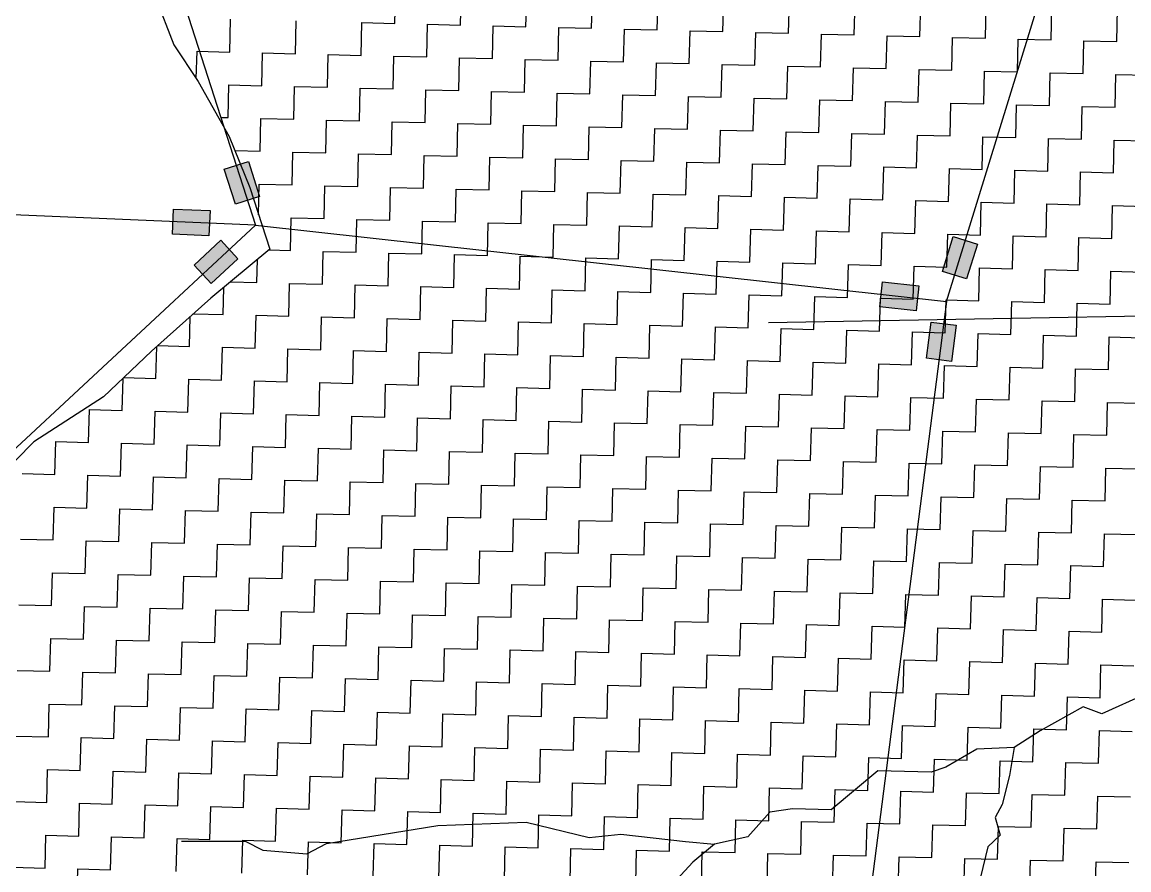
# Model space of a CAD drawing. Header units: metres. Extents: x 281733 to 284660, y 2048347 to 2052315.
# Drawn here: x 282340.8 to 282685.9, y 2049661.1 to 2049925.5 of the extents above; entities that cross this region are included whole.
import ezdxf

# ---------------------------------------------------------------- set-up
doc = ezdxf.new("R2010")
doc.units = ezdxf.units.M
doc.header["$MEASUREMENT"] = 0
for name, color, linetype in [('LINE_WATER', 4, 'Continuous'), ('POLY_HATCH', 12, 'Continuous'), ('POLY_PARCEL', 6, 'Continuous')]:
    doc.layers.add(name, color=color, linetype=linetype)

msp = doc.modelspace()

# ---------------------------------------------------------------- hatches: boundary and pattern name
for points in [[(282411.35, 2049881.97), (282403.85, 2049879.55), (282407.35, 2049868.7), (282414.85, 2049871.12)], [(282388.01, 2049867.16), (282387.68, 2049859.29), (282399.07, 2049858.81), (282399.4, 2049866.69)], [(282394.4, 2049849.67), (282399.77, 2049843.9), (282408.11, 2049851.66), (282402.74, 2049857.43)], [(282638.62, 2049856.25), (282631.09, 2049858.58), (282627.73, 2049847.69), (282635.27, 2049845.36)], [(282609.1, 2049844.49), (282608.23, 2049836.65), (282619.56, 2049835.4), (282620.42, 2049843.23)], [(282622.73, 2049820.6), (282630.54, 2049819.6), (282631.99, 2049830.9), (282624.17, 2049831.91)]]:
    msp.add_hatch(color=256).paths.add_polyline_path(points)

# ---------------------------------------------------------------- linework, layer by layer
for points in [[(282407.35, 2049868.7), (282403.85, 2049879.55), (282411.35, 2049881.97), (282414.85, 2049871.12)], [(282399.07, 2049858.81), (282387.68, 2049859.29), (282388.01, 2049867.16), (282399.4, 2049866.69)], [(282408.11, 2049851.66), (282399.77, 2049843.9), (282394.4, 2049849.67), (282402.74, 2049857.43)], [(282627.73, 2049847.69), (282631.09, 2049858.58), (282638.62, 2049856.25), (282635.27, 2049845.36)], [(282619.56, 2049835.4), (282608.23, 2049836.65), (282609.1, 2049844.49), (282620.42, 2049843.23)], [(282631.99, 2049830.9), (282630.54, 2049819.6), (282622.73, 2049820.6), (282624.17, 2049831.91)]]:
    msp.add_lwpolyline(points, close=True)
msp.add_lwpolyline([(282772.1, 2049835.21), (282573.49, 2049831.68)])
at = {"layer": 'LINE_WATER'}
for p, q in [((282691.26, 2049716), (282677.4, 2049709.71)), ((282671.65, 2049711.93), (282658.17, 2049704.38)), ((282677.4, 2049709.71), (282671.65, 2049711.93)), ((282658.17, 2049704.38), (282650.15, 2049699.19)), ((282638.51, 2049698.65), (282628.82, 2049693.09)), ((282650.15, 2049699.19), (282638.51, 2049698.65)), ((282650.15, 2049699.19), (282648.69, 2049690.51)), ((282607.62, 2049691.96), (282593.05, 2049679.79)), ((282624.22, 2049691.55), (282607.62, 2049691.96)), ((282628.82, 2049693.09), (282624.22, 2049691.55)), ((282648.69, 2049690.51), (282646.38, 2049681.44)), ((282646.38, 2049681.44), (282644.2, 2049677.35)), ((282573.93, 2049679.02), (282567.09, 2049671.31)), ((282581.01, 2049680.09), (282573.93, 2049679.02)), ((282593.05, 2049679.79), (282581.01, 2049680.09)), ((282644.2, 2049677.35), (282645.73, 2049671.91)), ((282435.66, 2049669.32), (282470.39, 2049674.91)), ((282470.39, 2049674.91), (282497.94, 2049675.94)), ((282497.94, 2049675.94), (282517.6, 2049671.14)), ((282517.6, 2049671.14), (282527.52, 2049672.18)), ((282527.52, 2049672.18), (282547.67, 2049669.95)), ((282567.09, 2049671.31), (282556.66, 2049669.08)), ((282645.73, 2049671.91), (282641.9, 2049668.27)), ((282390.52, 2049670.03), (282410.3, 2049669.96)), ((282410.3, 2049669.96), (282415.82, 2049667.24)), ((282415.82, 2049667.24), (282429.55, 2049666.03)), ((282429.55, 2049666.03), (282435.66, 2049669.32)), ((282547.67, 2049669.95), (282556.66, 2049669.08)), ((282556.66, 2049669.08), (282549.87, 2049663.45)), ((282641.9, 2049668.27), (282639.58, 2049658.79)), ((282549.87, 2049663.45), (282541.33, 2049654.12))]:
    msp.add_line(p, q, dxfattribs=at)
at = {"layer": 'POLY_HATCH'}
for p, q in [((282380.7, 2049937.73), (282388.09, 2049918.41)), ((282388.09, 2049918.41), (282395.69, 2049906.96)), ((282395.69, 2049906.96), (282405.4, 2049889.82)), ((282405.4, 2049889.82), (282411.76, 2049873.9)), ((282411.76, 2049873.9), (282418.03, 2049854.6)), ((282418.03, 2049854.6), (282399.62, 2049839.31)), ((282399.62, 2049839.31), (282381.18, 2049822.88)), ((282381.18, 2049822.88), (282366.17, 2049808.62)), ((282366.17, 2049808.62), (282344.41, 2049794.54)), ((282344.41, 2049794.54), (282328.23, 2049778.06))]:
    msp.add_line(p, q, dxfattribs=at)
at = {"layer": 'POLY_HATCH', "linetype": 'Continuous'}
for p, q in [((282456.98, 2049925.07), (282457.23, 2049935.3)), ((282477.44, 2049924.55), (282477.7, 2049934.78)), ((282497.9, 2049924.03), (282498.16, 2049934.27)), ((282518.37, 2049923.52), (282518.63, 2049933.75)), ((282538.83, 2049923), (282539.09, 2049933.23)), ((282559.3, 2049922.49), (282559.55, 2049932.72)), ((282579.76, 2049921.97), (282580.02, 2049932.2)), ((282600.22, 2049921.45), (282600.48, 2049931.68)), ((282620.69, 2049920.94), (282620.95, 2049931.17)), ((282641.15, 2049920.42), (282641.41, 2049930.65)), ((282661.61, 2049919.9), (282661.87, 2049930.14)), ((282682.08, 2049919.39), (282682.34, 2049929.62)), ((282405.56, 2049916.12), (282405.82, 2049926.36)), ((282426.02, 2049915.61), (282426.28, 2049925.84)), ((282446.49, 2049915.09), (282446.74, 2049925.32)), ((282446.74, 2049925.32), (282456.98, 2049925.07)), ((282466.95, 2049914.58), (282467.21, 2049924.81)), ((282467.21, 2049924.81), (282477.44, 2049924.55)), ((282487.41, 2049914.06), (282487.67, 2049924.29)), ((282487.67, 2049924.29), (282497.9, 2049924.03)), ((282507.88, 2049913.54), (282508.14, 2049923.78)), ((282508.14, 2049923.78), (282518.37, 2049923.52)), ((282528.34, 2049913.03), (282528.6, 2049923.26)), ((282528.6, 2049923.26), (282538.83, 2049923)), ((282548.81, 2049912.51), (282549.06, 2049922.74)), ((282549.06, 2049922.74), (282559.3, 2049922.49)), ((282569.27, 2049912), (282569.53, 2049922.23)), ((282569.53, 2049922.23), (282579.76, 2049921.97)), ((282589.73, 2049911.48), (282589.99, 2049921.71)), ((282589.99, 2049921.71), (282600.22, 2049921.45)), ((282610.2, 2049910.96), (282610.46, 2049921.19)), ((282610.46, 2049921.19), (282620.69, 2049920.94)), ((282630.66, 2049910.45), (282630.92, 2049920.68)), ((282630.92, 2049920.68), (282641.15, 2049920.42)), ((282651.12, 2049909.93), (282651.38, 2049920.16)), ((282651.38, 2049920.16), (282661.61, 2049919.9)), ((282671.59, 2049909.41), (282671.85, 2049919.65)), ((282671.85, 2049919.65), (282682.08, 2049919.39)), ((282395.11, 2049907.83), (282395.33, 2049916.38)), ((282395.33, 2049916.38), (282405.56, 2049916.12)), ((282415.53, 2049905.63), (282415.79, 2049915.87)), ((282415.79, 2049915.87), (282426.02, 2049915.61)), ((282436, 2049905.12), (282436.25, 2049915.35)), ((282436.25, 2049915.35), (282446.49, 2049915.09)), ((282456.46, 2049904.6), (282456.72, 2049914.83)), ((282456.72, 2049914.83), (282466.95, 2049914.58)), ((282476.92, 2049904.09), (282477.18, 2049914.32)), ((282477.18, 2049914.32), (282487.41, 2049914.06)), ((282497.39, 2049903.57), (282497.65, 2049913.8)), ((282497.65, 2049913.8), (282507.88, 2049913.54)), ((282517.85, 2049903.05), (282518.11, 2049913.29)), ((282518.11, 2049913.29), (282528.34, 2049913.03)), ((282538.32, 2049902.54), (282538.57, 2049912.77)), ((282538.57, 2049912.77), (282548.81, 2049912.51)), ((282558.78, 2049902.02), (282559.04, 2049912.25)), ((282559.04, 2049912.25), (282569.27, 2049912)), ((282579.24, 2049901.51), (282579.5, 2049911.74)), ((282579.5, 2049911.74), (282589.73, 2049911.48)), ((282599.71, 2049900.99), (282599.97, 2049911.22)), ((282599.97, 2049911.22), (282610.2, 2049910.96)), ((282620.17, 2049900.47), (282620.43, 2049910.7)), ((282620.43, 2049910.7), (282630.66, 2049910.45)), ((282640.63, 2049899.96), (282640.89, 2049910.19)), ((282640.89, 2049910.19), (282651.12, 2049909.93)), ((282661.1, 2049899.44), (282661.36, 2049909.67)), ((282661.36, 2049909.67), (282671.59, 2049909.41)), ((282681.56, 2049898.92), (282681.82, 2049909.16)), ((282681.82, 2049909.16), (282692.05, 2049908.9)), ((282405.04, 2049895.66), (282405.3, 2049905.89)), ((282405.3, 2049905.89), (282415.53, 2049905.63)), ((282425.51, 2049895.14), (282425.76, 2049905.38)), ((282425.76, 2049905.38), (282436, 2049905.12)), ((282445.97, 2049894.63), (282446.23, 2049904.86)), ((282446.23, 2049904.86), (282456.46, 2049904.6)), ((282466.43, 2049894.11), (282466.69, 2049904.34)), ((282466.69, 2049904.34), (282476.92, 2049904.09)), ((282486.9, 2049893.6), (282487.16, 2049903.83)), ((282487.16, 2049903.83), (282497.39, 2049903.57)), ((282507.36, 2049893.08), (282507.62, 2049903.31)), ((282507.62, 2049903.31), (282517.85, 2049903.05)), ((282527.83, 2049892.56), (282528.08, 2049902.8)), ((282528.08, 2049902.8), (282538.32, 2049902.54)), ((282548.29, 2049892.05), (282548.55, 2049902.28)), ((282548.55, 2049902.28), (282558.78, 2049902.02)), ((282568.75, 2049891.53), (282569.01, 2049901.76)), ((282569.01, 2049901.76), (282579.24, 2049901.51)), ((282589.22, 2049891.02), (282589.48, 2049901.25)), ((282589.48, 2049901.25), (282599.71, 2049900.99)), ((282609.68, 2049890.5), (282609.94, 2049900.73)), ((282609.94, 2049900.73), (282620.17, 2049900.47)), ((282630.14, 2049889.98), (282630.4, 2049900.21)), ((282630.4, 2049900.21), (282640.63, 2049899.96)), ((282650.61, 2049889.47), (282650.87, 2049899.7)), ((282650.87, 2049899.7), (282661.1, 2049899.44)), ((282671.07, 2049888.95), (282671.33, 2049899.18)), ((282671.33, 2049899.18), (282681.56, 2049898.92)), ((282403.05, 2049895.71), (282405.04, 2049895.66)), ((282415.02, 2049885.17), (282415.27, 2049895.4)), ((282415.27, 2049895.4), (282425.51, 2049895.14)), ((282435.48, 2049884.65), (282435.74, 2049894.89)), ((282435.74, 2049894.89), (282445.97, 2049894.63)), ((282455.94, 2049884.14), (282456.2, 2049894.37)), ((282456.2, 2049894.37), (282466.43, 2049894.11)), ((282476.41, 2049883.62), (282476.67, 2049893.85)), ((282476.67, 2049893.85), (282486.9, 2049893.6)), ((282496.87, 2049883.11), (282497.13, 2049893.34)), ((282497.13, 2049893.34), (282507.36, 2049893.08)), ((282517.34, 2049882.59), (282517.59, 2049892.82)), ((282517.59, 2049892.82), (282527.83, 2049892.56)), ((282537.8, 2049882.07), (282538.06, 2049892.31)), ((282538.06, 2049892.31), (282548.29, 2049892.05)), ((282558.26, 2049881.56), (282558.52, 2049891.79)), ((282558.52, 2049891.79), (282568.75, 2049891.53)), ((282578.73, 2049881.04), (282578.99, 2049891.27)), ((282578.99, 2049891.27), (282589.22, 2049891.02)), ((282599.19, 2049880.52), (282599.45, 2049890.76)), ((282599.45, 2049890.76), (282609.68, 2049890.5)), ((282619.65, 2049880.01), (282619.91, 2049890.24)), ((282619.91, 2049890.24), (282630.14, 2049889.98)), ((282640.12, 2049879.49), (282640.38, 2049889.72)), ((282640.38, 2049889.72), (282650.61, 2049889.47)), ((282660.58, 2049878.98), (282660.84, 2049889.21)), ((282660.84, 2049889.21), (282671.07, 2049888.95)), ((282681.05, 2049878.46), (282681.3, 2049888.69)), ((282681.3, 2049888.69), (282691.54, 2049888.43)), ((282407.18, 2049885.37), (282415.02, 2049885.17)), ((282424.99, 2049874.68), (282425.25, 2049884.91)), ((282425.25, 2049884.91), (282435.48, 2049884.65)), ((282445.45, 2049874.16), (282445.71, 2049884.4)), ((282445.71, 2049884.4), (282455.94, 2049884.14)), ((282465.92, 2049873.65), (282466.18, 2049883.88)), ((282466.18, 2049883.88), (282476.41, 2049883.62)), ((282486.38, 2049873.13), (282486.64, 2049883.36)), ((282486.64, 2049883.36), (282496.87, 2049883.11)), ((282506.85, 2049872.62), (282507.1, 2049882.85)), ((282507.1, 2049882.85), (282517.34, 2049882.59)), ((282527.31, 2049872.1), (282527.57, 2049882.33)), ((282527.57, 2049882.33), (282537.8, 2049882.07)), ((282547.77, 2049871.58), (282548.03, 2049881.82)), ((282548.03, 2049881.82), (282558.26, 2049881.56)), ((282568.24, 2049871.07), (282568.5, 2049881.3)), ((282568.5, 2049881.3), (282578.73, 2049881.04)), ((282588.7, 2049870.55), (282588.96, 2049880.78)), ((282588.96, 2049880.78), (282599.19, 2049880.52)), ((282609.16, 2049870.03), (282609.42, 2049880.27)), ((282609.42, 2049880.27), (282619.65, 2049880.01)), ((282629.63, 2049869.52), (282629.89, 2049879.75)), ((282629.89, 2049879.75), (282640.12, 2049879.49)), ((282650.09, 2049869), (282650.35, 2049879.23)), ((282650.35, 2049879.23), (282660.58, 2049878.98)), ((282670.56, 2049868.49), (282670.81, 2049878.72)), ((282670.81, 2049878.72), (282681.05, 2049878.46)), ((282414.52, 2049865.4), (282414.76, 2049874.94)), ((282414.76, 2049874.94), (282424.99, 2049874.68)), ((282434.96, 2049864.19), (282435.22, 2049874.42)), ((282435.22, 2049874.42), (282445.45, 2049874.16)), ((282455.43, 2049863.67), (282455.69, 2049873.91)), ((282455.69, 2049873.91), (282465.92, 2049873.65)), ((282475.89, 2049863.16), (282476.15, 2049873.39)), ((282476.15, 2049873.39), (282486.38, 2049873.13)), ((282496.36, 2049862.64), (282496.61, 2049872.87)), ((282496.61, 2049872.87), (282506.85, 2049872.62)), ((282516.82, 2049862.13), (282517.08, 2049872.36)), ((282517.08, 2049872.36), (282527.31, 2049872.1)), ((282537.28, 2049861.61), (282537.54, 2049871.84)), ((282537.54, 2049871.84), (282547.77, 2049871.58)), ((282557.75, 2049861.09), (282558, 2049871.33)), ((282558, 2049871.33), (282568.24, 2049871.07)), ((282578.21, 2049860.58), (282578.47, 2049870.81)), ((282578.47, 2049870.81), (282588.7, 2049870.55)), ((282598.67, 2049860.06), (282598.93, 2049870.29)), ((282598.93, 2049870.29), (282609.16, 2049870.03)), ((282619.14, 2049859.54), (282619.4, 2049869.78)), ((282619.4, 2049869.78), (282629.63, 2049869.52)), ((282639.6, 2049859.03), (282639.86, 2049869.26)), ((282639.86, 2049869.26), (282650.09, 2049869)), ((282660.07, 2049858.51), (282660.32, 2049868.74)), ((282660.32, 2049868.74), (282670.56, 2049868.49)), ((282680.53, 2049858), (282680.79, 2049868.23)), ((282680.79, 2049868.23), (282691.02, 2049867.97)), ((282424.47, 2049854.22), (282424.73, 2049864.45)), ((282424.73, 2049864.45), (282434.96, 2049864.19)), ((282444.94, 2049853.7), (282445.2, 2049863.93)), ((282445.2, 2049863.93), (282455.43, 2049863.67)), ((282465.4, 2049853.18), (282465.66, 2049863.42)), ((282465.66, 2049863.42), (282475.89, 2049863.16)), ((282485.87, 2049852.67), (282486.12, 2049862.9)), ((282486.12, 2049862.9), (282496.36, 2049862.64)), ((282506.33, 2049852.15), (282506.59, 2049862.38)), ((282506.59, 2049862.38), (282516.82, 2049862.13)), ((282526.79, 2049851.64), (282527.05, 2049861.87)), ((282527.05, 2049861.87), (282537.28, 2049861.61)), ((282547.26, 2049851.12), (282547.51, 2049861.35)), ((282547.51, 2049861.35), (282557.75, 2049861.09)), ((282567.72, 2049850.6), (282567.98, 2049860.84)), ((282567.98, 2049860.84), (282578.21, 2049860.58)), ((282588.18, 2049850.09), (282588.44, 2049860.32)), ((282588.44, 2049860.32), (282598.67, 2049860.06)), ((282608.65, 2049849.57), (282608.91, 2049859.8)), ((282608.91, 2049859.8), (282619.14, 2049859.54)), ((282629.11, 2049849.05), (282629.37, 2049859.29)), ((282629.37, 2049859.29), (282639.6, 2049859.03)), ((282649.58, 2049848.54), (282649.83, 2049858.77)), ((282649.83, 2049858.77), (282660.07, 2049858.51)), ((282670.04, 2049848.02), (282670.3, 2049858.25)), ((282670.3, 2049858.25), (282680.53, 2049858)), ((282417.77, 2049854.39), (282424.47, 2049854.22)), ((282434.45, 2049843.73), (282434.71, 2049853.96)), ((282434.71, 2049853.96), (282444.94, 2049853.7)), ((282454.91, 2049843.21), (282455.17, 2049853.44)), ((282455.17, 2049853.44), (282465.4, 2049853.18)), ((282413.98, 2049844.24), (282414.16, 2049851.39)), ((282475.38, 2049842.69), (282475.63, 2049852.93)), ((282475.63, 2049852.93), (282485.87, 2049852.67)), ((282495.84, 2049842.18), (282496.1, 2049852.41)), ((282496.1, 2049852.41), (282506.33, 2049852.15)), ((282516.3, 2049841.66), (282516.56, 2049851.89)), ((282516.56, 2049851.89), (282526.79, 2049851.64)), ((282536.77, 2049841.15), (282537.02, 2049851.38)), ((282537.02, 2049851.38), (282547.26, 2049851.12)), ((282557.23, 2049840.63), (282557.49, 2049850.86)), ((282557.49, 2049850.86), (282567.72, 2049850.6)), ((282577.69, 2049840.11), (282577.95, 2049850.35)), ((282577.95, 2049850.35), (282588.18, 2049850.09)), ((282598.16, 2049839.6), (282598.42, 2049849.83)), ((282598.42, 2049849.83), (282608.65, 2049849.57)), ((282618.62, 2049839.08), (282618.88, 2049849.31)), ((282618.88, 2049849.31), (282629.11, 2049849.05)), ((282639.09, 2049838.56), (282639.34, 2049848.8)), ((282639.34, 2049848.8), (282649.58, 2049848.54)), ((282659.55, 2049838.05), (282659.81, 2049848.28)), ((282659.81, 2049848.28), (282670.04, 2049848.02)), ((282680.01, 2049837.53), (282680.27, 2049847.76)), ((282680.27, 2049847.76), (282690.5, 2049847.51)), ((282405.81, 2049844.45), (282413.98, 2049844.24)), ((282423.96, 2049833.75), (282424.22, 2049843.98)), ((282424.22, 2049843.98), (282434.45, 2049843.73)), ((282444.42, 2049833.24), (282444.68, 2049843.47)), ((282444.68, 2049843.47), (282454.91, 2049843.21)), ((282464.89, 2049832.72), (282465.14, 2049842.95)), ((282465.14, 2049842.95), (282475.38, 2049842.69)), ((282403.49, 2049834.27), (282403.71, 2049842.7)), ((282485.35, 2049832.2), (282485.61, 2049842.44)), ((282485.61, 2049842.44), (282495.84, 2049842.18)), ((282505.81, 2049831.69), (282506.07, 2049841.92)), ((282506.07, 2049841.92), (282516.3, 2049841.66)), ((282526.28, 2049831.17), (282526.53, 2049841.4)), ((282526.53, 2049841.4), (282536.77, 2049841.15)), ((282546.74, 2049830.66), (282547, 2049840.89)), ((282547, 2049840.89), (282557.23, 2049840.63)), ((282567.2, 2049830.14), (282567.46, 2049840.37)), ((282567.46, 2049840.37), (282577.69, 2049840.11)), ((282587.67, 2049829.62), (282587.93, 2049839.86)), ((282587.93, 2049839.86), (282598.16, 2049839.6)), ((282608.13, 2049829.11), (282608.39, 2049839.34)), ((282608.39, 2049839.34), (282618.62, 2049839.08)), ((282628.6, 2049828.59), (282628.85, 2049838.82)), ((282628.85, 2049838.82), (282639.09, 2049838.56)), ((282649.06, 2049828.07), (282649.32, 2049838.31)), ((282649.32, 2049838.31), (282659.55, 2049838.05)), ((282669.52, 2049827.56), (282669.78, 2049837.79)), ((282669.78, 2049837.79), (282680.01, 2049837.53)), ((282393, 2049824.3), (282393.24, 2049833.62)), ((282394.23, 2049834.5), (282403.49, 2049834.27)), ((282413.47, 2049823.78), (282413.73, 2049834.01)), ((282413.73, 2049834.01), (282423.96, 2049833.75)), ((282433.93, 2049823.26), (282434.19, 2049833.49)), ((282434.19, 2049833.49), (282444.42, 2049833.24)), ((282454.4, 2049822.75), (282454.65, 2049832.98)), ((282454.65, 2049832.98), (282464.89, 2049832.72)), ((282474.86, 2049822.23), (282475.12, 2049832.46)), ((282475.12, 2049832.46), (282485.35, 2049832.2)), ((282495.32, 2049821.71), (282495.58, 2049831.95)), ((282495.58, 2049831.95), (282505.81, 2049831.69)), ((282515.79, 2049821.2), (282516.04, 2049831.43)), ((282516.04, 2049831.43), (282526.28, 2049831.17)), ((282536.25, 2049820.68), (282536.51, 2049830.91)), ((282536.51, 2049830.91), (282546.74, 2049830.66)), ((282556.71, 2049820.17), (282556.97, 2049830.4)), ((282556.97, 2049830.4), (282567.2, 2049830.14)), ((282577.18, 2049819.65), (282577.44, 2049829.88)), ((282577.44, 2049829.88), (282587.67, 2049829.62)), ((282597.64, 2049819.13), (282597.9, 2049829.37)), ((282597.9, 2049829.37), (282608.13, 2049829.11)), ((282618.11, 2049818.62), (282618.36, 2049828.85)), ((282618.36, 2049828.85), (282628.6, 2049828.59)), ((282638.57, 2049818.1), (282638.83, 2049828.33)), ((282638.83, 2049828.33), (282649.06, 2049828.07)), ((282659.03, 2049817.58), (282659.29, 2049827.82)), ((282659.29, 2049827.82), (282669.52, 2049827.56)), ((282679.5, 2049817.07), (282679.76, 2049827.3)), ((282679.76, 2049827.3), (282689.99, 2049827.04)), ((282382.51, 2049814.32), (282382.77, 2049824.3)), ((282383.05, 2049824.55), (282393, 2049824.3)), ((282402.98, 2049813.81), (282403.24, 2049824.04)), ((282403.24, 2049824.04), (282413.47, 2049823.78)), ((282423.44, 2049813.29), (282423.7, 2049823.52)), ((282423.7, 2049823.52), (282433.93, 2049823.26)), ((282443.91, 2049812.77), (282444.16, 2049823)), ((282444.16, 2049823), (282454.4, 2049822.75)), ((282464.37, 2049812.26), (282464.63, 2049822.49)), ((282464.63, 2049822.49), (282474.86, 2049822.23)), ((282484.83, 2049811.74), (282485.09, 2049821.97)), ((282485.09, 2049821.97), (282495.32, 2049821.71)), ((282505.3, 2049811.22), (282505.55, 2049821.46)), ((282505.55, 2049821.46), (282515.79, 2049821.2)), ((282525.76, 2049810.71), (282526.02, 2049820.94)), ((282526.02, 2049820.94), (282536.25, 2049820.68)), ((282546.22, 2049810.19), (282546.48, 2049820.42)), ((282546.48, 2049820.42), (282556.71, 2049820.17)), ((282566.69, 2049809.68), (282566.95, 2049819.91)), ((282566.95, 2049819.91), (282577.18, 2049819.65)), ((282587.15, 2049809.16), (282587.41, 2049819.39)), ((282587.41, 2049819.39), (282597.64, 2049819.13)), ((282607.62, 2049808.64), (282607.87, 2049818.88)), ((282607.87, 2049818.88), (282618.11, 2049818.62)), ((282628.08, 2049808.13), (282628.34, 2049818.36)), ((282628.34, 2049818.36), (282638.57, 2049818.1)), ((282648.54, 2049807.61), (282648.8, 2049817.84)), ((282648.8, 2049817.84), (282659.03, 2049817.58)), ((282669.01, 2049807.09), (282669.27, 2049817.33)), ((282669.27, 2049817.33), (282679.5, 2049817.07)), ((282372.02, 2049804.35), (282372.28, 2049814.42)), ((282372.44, 2049814.58), (282382.51, 2049814.32)), ((282392.49, 2049803.83), (282392.75, 2049814.06)), ((282392.75, 2049814.06), (282402.98, 2049813.81)), ((282412.95, 2049803.32), (282413.21, 2049813.55)), ((282413.21, 2049813.55), (282423.44, 2049813.29)), ((282433.42, 2049802.8), (282433.67, 2049813.03)), ((282433.67, 2049813.03), (282443.91, 2049812.77)), ((282453.88, 2049802.28), (282454.14, 2049812.51)), ((282454.14, 2049812.51), (282464.37, 2049812.26)), ((282474.34, 2049801.77), (282474.6, 2049812)), ((282474.6, 2049812), (282484.83, 2049811.74)), ((282494.81, 2049801.25), (282495.06, 2049811.48)), ((282495.06, 2049811.48), (282505.3, 2049811.22)), ((282515.27, 2049800.73), (282515.53, 2049810.97)), ((282515.53, 2049810.97), (282525.76, 2049810.71)), ((282535.73, 2049800.22), (282535.99, 2049810.45)), ((282535.99, 2049810.45), (282546.22, 2049810.19)), ((282556.2, 2049799.7), (282556.46, 2049809.93)), ((282556.46, 2049809.93), (282566.69, 2049809.68)), ((282576.66, 2049799.19), (282576.92, 2049809.42)), ((282576.92, 2049809.42), (282587.15, 2049809.16)), ((282597.13, 2049798.67), (282597.38, 2049808.9)), ((282597.38, 2049808.9), (282607.62, 2049808.64)), ((282617.59, 2049798.15), (282617.85, 2049808.39)), ((282617.85, 2049808.39), (282628.08, 2049808.13)), ((282638.05, 2049797.64), (282638.31, 2049807.87)), ((282638.31, 2049807.87), (282648.54, 2049807.61)), ((282658.52, 2049797.12), (282658.78, 2049807.35)), ((282658.78, 2049807.35), (282669.01, 2049807.09)), ((282678.98, 2049796.6), (282679.24, 2049806.84)), ((282679.24, 2049806.84), (282689.47, 2049806.58)), ((282361.53, 2049794.37), (282361.79, 2049804.61)), ((282361.79, 2049804.61), (282372.02, 2049804.35)), ((282382, 2049793.86), (282382.26, 2049804.09)), ((282382.26, 2049804.09), (282392.49, 2049803.83)), ((282402.46, 2049793.34), (282402.72, 2049803.57)), ((282402.72, 2049803.57), (282412.95, 2049803.32)), ((282422.92, 2049792.83), (282423.18, 2049803.06)), ((282423.18, 2049803.06), (282433.42, 2049802.8)), ((282443.39, 2049792.31), (282443.65, 2049802.54)), ((282443.65, 2049802.54), (282453.88, 2049802.28)), ((282463.85, 2049791.79), (282464.11, 2049802.02)), ((282464.11, 2049802.02), (282474.34, 2049801.77)), ((282484.32, 2049791.28), (282484.57, 2049801.51)), ((282484.57, 2049801.51), (282494.81, 2049801.25)), ((282504.78, 2049790.76), (282505.04, 2049800.99)), ((282505.04, 2049800.99), (282515.27, 2049800.73)), ((282525.24, 2049790.24), (282525.5, 2049800.48)), ((282525.5, 2049800.48), (282535.73, 2049800.22)), ((282545.71, 2049789.73), (282545.97, 2049799.96)), ((282545.97, 2049799.96), (282556.2, 2049799.7)), ((282566.17, 2049789.21), (282566.43, 2049799.44)), ((282566.43, 2049799.44), (282576.66, 2049799.19)), ((282586.64, 2049788.7), (282586.89, 2049798.93)), ((282586.89, 2049798.93), (282597.13, 2049798.67)), ((282607.1, 2049788.18), (282607.36, 2049798.41)), ((282607.36, 2049798.41), (282617.59, 2049798.15)), ((282351.04, 2049784.4), (282351.3, 2049794.63)), ((282351.3, 2049794.63), (282361.53, 2049794.37)), ((282627.56, 2049787.66), (282627.82, 2049797.9)), ((282627.82, 2049797.9), (282638.05, 2049797.64)), ((282648.03, 2049787.15), (282648.29, 2049797.38)), ((282648.29, 2049797.38), (282658.52, 2049797.12)), ((282668.49, 2049786.63), (282668.75, 2049796.86)), ((282668.75, 2049796.86), (282678.98, 2049796.6)), ((282371.51, 2049783.88), (282371.77, 2049794.12)), ((282371.77, 2049794.12), (282382, 2049793.86)), ((282391.97, 2049783.37), (282392.23, 2049793.6)), ((282392.23, 2049793.6), (282402.46, 2049793.34)), ((282412.43, 2049782.85), (282412.69, 2049793.08)), ((282412.69, 2049793.08), (282422.92, 2049792.83)), ((282432.9, 2049782.34), (282433.16, 2049792.57)), ((282433.16, 2049792.57), (282443.39, 2049792.31)), ((282453.36, 2049781.82), (282453.62, 2049792.05)), ((282453.62, 2049792.05), (282463.85, 2049791.79)), ((282473.83, 2049781.3), (282474.08, 2049791.53)), ((282474.08, 2049791.53), (282484.32, 2049791.28)), ((282494.29, 2049780.79), (282494.55, 2049791.02)), ((282494.55, 2049791.02), (282504.78, 2049790.76)), ((282514.75, 2049780.27), (282515.01, 2049790.5)), ((282515.01, 2049790.5), (282525.24, 2049790.24)), ((282535.22, 2049779.75), (282535.48, 2049789.99)), ((282535.48, 2049789.99), (282545.71, 2049789.73)), ((282555.68, 2049779.24), (282555.94, 2049789.47)), ((282555.94, 2049789.47), (282566.17, 2049789.21)), ((282576.15, 2049778.72), (282576.4, 2049788.95)), ((282576.4, 2049788.95), (282586.64, 2049788.7)), ((282596.61, 2049778.21), (282596.87, 2049788.44)), ((282596.87, 2049788.44), (282607.1, 2049788.18)), ((282617.07, 2049777.69), (282617.33, 2049787.92)), ((282617.33, 2049787.92), (282627.56, 2049787.66)), ((282340.81, 2049784.66), (282351.04, 2049784.4)), ((282637.54, 2049777.17), (282637.8, 2049787.41)), ((282637.8, 2049787.41), (282648.03, 2049787.15)), ((282658, 2049776.66), (282658.26, 2049786.89)), ((282658.26, 2049786.89), (282668.49, 2049786.63)), ((282678.47, 2049776.14), (282678.72, 2049786.37)), ((282678.72, 2049786.37), (282688.96, 2049786.11)), ((282361.02, 2049773.91), (282361.28, 2049784.14)), ((282361.28, 2049784.14), (282371.51, 2049783.88)), ((282381.48, 2049773.39), (282381.74, 2049783.63)), ((282381.74, 2049783.63), (282391.97, 2049783.37)), ((282401.94, 2049772.88), (282402.2, 2049783.11)), ((282402.2, 2049783.11), (282412.43, 2049782.85)), ((282422.41, 2049772.36), (282422.67, 2049782.59)), ((282422.67, 2049782.59), (282432.9, 2049782.34)), ((282442.87, 2049771.85), (282443.13, 2049782.08)), ((282443.13, 2049782.08), (282453.36, 2049781.82)), ((282463.34, 2049771.33), (282463.59, 2049781.56)), ((282463.59, 2049781.56), (282473.83, 2049781.3)), ((282483.8, 2049770.81), (282484.06, 2049781.04)), ((282484.06, 2049781.04), (282494.29, 2049780.79)), ((282504.26, 2049770.3), (282504.52, 2049780.53)), ((282504.52, 2049780.53), (282514.75, 2049780.27)), ((282524.73, 2049769.78), (282524.99, 2049780.01)), ((282524.99, 2049780.01), (282535.22, 2049779.75)), ((282545.19, 2049769.26), (282545.45, 2049779.5)), ((282545.45, 2049779.5), (282555.68, 2049779.24)), ((282565.66, 2049768.75), (282565.91, 2049778.98)), ((282565.91, 2049778.98), (282576.15, 2049778.72)), ((282586.12, 2049768.23), (282586.38, 2049778.46)), ((282586.38, 2049778.46), (282596.61, 2049778.21)), ((282606.58, 2049767.72), (282606.84, 2049777.95)), ((282606.84, 2049777.95), (282617.07, 2049777.69)), ((282627.05, 2049767.2), (282627.31, 2049777.43)), ((282627.31, 2049777.43), (282637.54, 2049777.17)), ((282350.53, 2049763.94), (282350.79, 2049774.17)), ((282350.79, 2049774.17), (282361.02, 2049773.91)), ((282647.51, 2049766.68), (282647.77, 2049776.92)), ((282647.77, 2049776.92), (282658, 2049776.66)), ((282667.98, 2049766.17), (282668.23, 2049776.4)), ((282668.23, 2049776.4), (282678.47, 2049776.14)), ((282370.99, 2049763.42), (282371.25, 2049773.65)), ((282371.25, 2049773.65), (282381.48, 2049773.39)), ((282391.45, 2049762.9), (282391.71, 2049773.14)), ((282391.71, 2049773.14), (282401.94, 2049772.88)), ((282411.92, 2049762.39), (282412.18, 2049772.62)), ((282412.18, 2049772.62), (282422.41, 2049772.36)), ((282432.38, 2049761.87), (282432.64, 2049772.1)), ((282432.64, 2049772.1), (282442.87, 2049771.85)), ((282452.85, 2049761.36), (282453.1, 2049771.59)), ((282453.1, 2049771.59), (282463.34, 2049771.33)), ((282473.31, 2049760.84), (282473.57, 2049771.07)), ((282473.57, 2049771.07), (282483.8, 2049770.81)), ((282493.77, 2049760.32), (282494.03, 2049770.55)), ((282494.03, 2049770.55), (282504.26, 2049770.3)), ((282514.24, 2049759.81), (282514.5, 2049770.04)), ((282514.5, 2049770.04), (282524.73, 2049769.78)), ((282534.7, 2049759.29), (282534.96, 2049769.52)), ((282534.96, 2049769.52), (282545.19, 2049769.26)), ((282555.17, 2049758.77), (282555.42, 2049769.01)), ((282555.42, 2049769.01), (282565.66, 2049768.75)), ((282575.63, 2049758.26), (282575.89, 2049768.49)), ((282575.89, 2049768.49), (282586.12, 2049768.23)), ((282596.09, 2049757.74), (282596.35, 2049767.97)), ((282596.35, 2049767.97), (282606.58, 2049767.72)), ((282616.56, 2049757.23), (282616.82, 2049767.46)), ((282616.82, 2049767.46), (282627.05, 2049767.2)), ((282340.3, 2049764.19), (282350.53, 2049763.94)), ((282360.5, 2049753.45), (282360.76, 2049763.68)), ((282360.76, 2049763.68), (282370.99, 2049763.42)), ((282637.02, 2049756.71), (282637.28, 2049766.94)), ((282637.28, 2049766.94), (282647.51, 2049766.68)), ((282657.49, 2049756.19), (282657.74, 2049766.43)), ((282657.74, 2049766.43), (282667.98, 2049766.17)), ((282677.95, 2049755.68), (282678.21, 2049765.91)), ((282678.21, 2049765.91), (282688.44, 2049765.65)), ((282380.96, 2049752.93), (282381.22, 2049763.16)), ((282381.22, 2049763.16), (282391.45, 2049762.9)), ((282401.43, 2049752.41), (282401.69, 2049762.65)), ((282401.69, 2049762.65), (282411.92, 2049762.39)), ((282421.89, 2049751.9), (282422.15, 2049762.13)), ((282422.15, 2049762.13), (282432.38, 2049761.87)), ((282442.36, 2049751.38), (282442.61, 2049761.61)), ((282442.61, 2049761.61), (282452.85, 2049761.36)), ((282462.82, 2049750.87), (282463.08, 2049761.1)), ((282463.08, 2049761.1), (282473.31, 2049760.84)), ((282483.28, 2049750.35), (282483.54, 2049760.58)), ((282483.54, 2049760.58), (282493.77, 2049760.32)), ((282503.75, 2049749.83), (282504.01, 2049760.06)), ((282504.01, 2049760.06), (282514.24, 2049759.81)), ((282524.21, 2049749.32), (282524.47, 2049759.55)), ((282524.47, 2049759.55), (282534.7, 2049759.29)), ((282544.68, 2049748.8), (282544.93, 2049759.03)), ((282544.93, 2049759.03), (282555.17, 2049758.77)), ((282565.14, 2049748.28), (282565.4, 2049758.52)), ((282565.4, 2049758.52), (282575.63, 2049758.26)), ((282585.6, 2049747.77), (282585.86, 2049758)), ((282585.86, 2049758), (282596.09, 2049757.74)), ((282606.07, 2049747.25), (282606.33, 2049757.48)), ((282606.33, 2049757.48), (282616.56, 2049757.23)), ((282626.53, 2049746.74), (282626.79, 2049756.97)), ((282626.79, 2049756.97), (282637.02, 2049756.71)), ((282350.01, 2049743.47), (282350.27, 2049753.7)), ((282350.27, 2049753.7), (282360.5, 2049753.45)), ((282647, 2049746.22), (282647.25, 2049756.45)), ((282647.25, 2049756.45), (282657.49, 2049756.19)), ((282667.46, 2049745.7), (282667.72, 2049755.94)), ((282667.72, 2049755.94), (282677.95, 2049755.68)), ((282370.47, 2049742.96), (282370.73, 2049753.19)), ((282370.73, 2049753.19), (282380.96, 2049752.93)), ((282390.94, 2049742.44), (282391.2, 2049752.67)), ((282391.2, 2049752.67), (282401.43, 2049752.41)), ((282411.4, 2049741.92), (282411.66, 2049752.16)), ((282411.66, 2049752.16), (282421.89, 2049751.9)), ((282431.87, 2049741.41), (282432.12, 2049751.64)), ((282432.12, 2049751.64), (282442.36, 2049751.38)), ((282452.33, 2049740.89), (282452.59, 2049751.12)), ((282452.59, 2049751.12), (282462.82, 2049750.87)), ((282472.79, 2049740.38), (282473.05, 2049750.61)), ((282473.05, 2049750.61), (282483.28, 2049750.35)), ((282493.26, 2049739.86), (282493.52, 2049750.09)), ((282493.52, 2049750.09), (282503.75, 2049749.83)), ((282513.72, 2049739.34), (282513.98, 2049749.57)), ((282513.98, 2049749.57), (282524.21, 2049749.32)), ((282534.19, 2049738.83), (282534.44, 2049749.06)), ((282534.44, 2049749.06), (282544.68, 2049748.8)), ((282554.65, 2049738.31), (282554.91, 2049748.54)), ((282554.91, 2049748.54), (282565.14, 2049748.28)), ((282575.11, 2049737.79), (282575.37, 2049748.03)), ((282575.37, 2049748.03), (282585.6, 2049747.77)), ((282595.58, 2049737.28), (282595.84, 2049747.51)), ((282595.84, 2049747.51), (282606.07, 2049747.25)), ((282616.04, 2049736.76), (282616.3, 2049746.99)), ((282616.3, 2049746.99), (282626.53, 2049746.74)), ((282636.51, 2049736.25), (282636.76, 2049746.48)), ((282636.76, 2049746.48), (282647, 2049746.22)), ((282339.78, 2049743.73), (282350.01, 2049743.47)), ((282359.98, 2049732.98), (282360.24, 2049743.21)), ((282360.24, 2049743.21), (282370.47, 2049742.96)), ((282656.97, 2049735.73), (282657.23, 2049745.96)), ((282657.23, 2049745.96), (282667.46, 2049745.7)), ((282677.43, 2049735.21), (282677.69, 2049745.44)), ((282677.69, 2049745.44), (282687.92, 2049745.19)), ((282380.45, 2049732.47), (282380.71, 2049742.7)), ((282380.71, 2049742.7), (282390.94, 2049742.44)), ((282400.91, 2049731.95), (282401.17, 2049742.18)), ((282401.17, 2049742.18), (282411.4, 2049741.92)), ((282421.38, 2049731.43), (282421.63, 2049741.67)), ((282421.63, 2049741.67), (282431.87, 2049741.41)), ((282441.84, 2049730.92), (282442.1, 2049741.15)), ((282442.1, 2049741.15), (282452.33, 2049740.89)), ((282462.3, 2049730.4), (282462.56, 2049740.63)), ((282462.56, 2049740.63), (282472.79, 2049740.38)), ((282482.77, 2049729.89), (282483.03, 2049740.12)), ((282483.03, 2049740.12), (282493.26, 2049739.86)), ((282503.23, 2049729.37), (282503.49, 2049739.6)), ((282503.49, 2049739.6), (282513.72, 2049739.34)), ((282523.7, 2049728.85), (282523.95, 2049739.08)), ((282523.95, 2049739.08), (282534.19, 2049738.83)), ((282544.16, 2049728.34), (282544.42, 2049738.57)), ((282544.42, 2049738.57), (282554.65, 2049738.31)), ((282564.62, 2049727.82), (282564.88, 2049738.05)), ((282564.88, 2049738.05), (282575.11, 2049737.79)), ((282585.09, 2049727.3), (282585.35, 2049737.54)), ((282585.35, 2049737.54), (282595.58, 2049737.28)), ((282605.55, 2049726.79), (282605.81, 2049737.02)), ((282605.81, 2049737.02), (282616.04, 2049736.76)), ((282626.02, 2049726.27), (282626.27, 2049736.5)), ((282626.27, 2049736.5), (282636.51, 2049736.25)), ((282646.48, 2049725.76), (282646.74, 2049735.99)), ((282646.74, 2049735.99), (282656.97, 2049735.73)), ((282349.49, 2049723.01), (282349.75, 2049733.24)), ((282349.75, 2049733.24), (282359.98, 2049732.98)), ((282369.96, 2049722.49), (282370.22, 2049732.72)), ((282370.22, 2049732.72), (282380.45, 2049732.47)), ((282666.94, 2049725.24), (282667.2, 2049735.47)), ((282667.2, 2049735.47), (282677.43, 2049735.21)), ((282390.42, 2049721.98), (282390.68, 2049732.21)), ((282390.68, 2049732.21), (282400.91, 2049731.95)), ((282410.89, 2049721.46), (282411.14, 2049731.69)), ((282411.14, 2049731.69), (282421.38, 2049731.43)), ((282431.35, 2049720.94), (282431.61, 2049731.18)), ((282431.61, 2049731.18), (282441.84, 2049730.92)), ((282451.81, 2049720.43), (282452.07, 2049730.66)), ((282452.07, 2049730.66), (282462.3, 2049730.4)), ((282472.28, 2049719.91), (282472.54, 2049730.14)), ((282472.54, 2049730.14), (282482.77, 2049729.89)), ((282492.74, 2049719.4), (282493, 2049729.63)), ((282493, 2049729.63), (282503.23, 2049729.37)), ((282513.21, 2049718.88), (282513.46, 2049729.11)), ((282513.46, 2049729.11), (282523.7, 2049728.85)), ((282533.67, 2049718.36), (282533.93, 2049728.59)), ((282533.93, 2049728.59), (282544.16, 2049728.34)), ((282554.13, 2049717.85), (282554.39, 2049728.08)), ((282554.39, 2049728.08), (282564.62, 2049727.82)), ((282574.6, 2049717.33), (282574.86, 2049727.56)), ((282574.86, 2049727.56), (282585.09, 2049727.3)), ((282595.06, 2049716.81), (282595.32, 2049727.05)), ((282595.32, 2049727.05), (282605.55, 2049726.79)), ((282615.53, 2049716.3), (282615.78, 2049726.53)), ((282615.78, 2049726.53), (282626.02, 2049726.27)), ((282635.99, 2049715.78), (282636.25, 2049726.01)), ((282636.25, 2049726.01), (282646.48, 2049725.76)), ((282339.26, 2049723.27), (282349.49, 2049723.01)), ((282359.47, 2049712.52), (282359.73, 2049722.75)), ((282359.73, 2049722.75), (282369.96, 2049722.49)), ((282379.93, 2049712), (282380.19, 2049722.23)), ((282380.19, 2049722.23), (282390.42, 2049721.98)), ((282656.45, 2049715.27), (282656.71, 2049725.5)), ((282656.71, 2049725.5), (282666.94, 2049725.24)), ((282676.92, 2049714.75), (282677.17, 2049724.98)), ((282677.17, 2049724.98), (282687.41, 2049724.72)), ((282400.4, 2049711.49), (282400.65, 2049721.72)), ((282400.65, 2049721.72), (282410.89, 2049721.46)), ((282420.86, 2049710.97), (282421.12, 2049721.2)), ((282421.12, 2049721.2), (282431.35, 2049720.94)), ((282441.32, 2049710.45), (282441.58, 2049720.69)), ((282441.58, 2049720.69), (282451.81, 2049720.43)), ((282461.79, 2049709.94), (282462.05, 2049720.17)), ((282462.05, 2049720.17), (282472.28, 2049719.91)), ((282482.25, 2049709.42), (282482.51, 2049719.65)), ((282482.51, 2049719.65), (282492.74, 2049719.4)), ((282502.72, 2049708.91), (282502.97, 2049719.14)), ((282502.97, 2049719.14), (282513.21, 2049718.88)), ((282523.18, 2049708.39), (282523.44, 2049718.62)), ((282523.44, 2049718.62), (282533.67, 2049718.36)), ((282543.64, 2049707.87), (282543.9, 2049718.1)), ((282543.9, 2049718.1), (282554.13, 2049717.85)), ((282564.11, 2049707.36), (282564.37, 2049717.59)), ((282564.37, 2049717.59), (282574.6, 2049717.33)), ((282584.57, 2049706.84), (282584.83, 2049717.07)), ((282584.83, 2049717.07), (282595.06, 2049716.81)), ((282605.03, 2049706.32), (282605.29, 2049716.56)), ((282605.29, 2049716.56), (282615.53, 2049716.3)), ((282625.5, 2049705.81), (282625.76, 2049716.04)), ((282625.76, 2049716.04), (282635.99, 2049715.78)), ((282645.96, 2049705.29), (282646.22, 2049715.52)), ((282646.22, 2049715.52), (282656.45, 2049715.27)), ((282348.98, 2049702.54), (282349.24, 2049712.78)), ((282349.24, 2049712.78), (282359.47, 2049712.52)), ((282369.44, 2049702.03), (282369.7, 2049712.26)), ((282369.7, 2049712.26), (282379.93, 2049712)), ((282666.43, 2049704.78), (282666.68, 2049715.01)), ((282666.68, 2049715.01), (282676.92, 2049714.75)), ((282389.91, 2049701.51), (282390.16, 2049711.74)), ((282390.16, 2049711.74), (282400.4, 2049711.49)), ((282410.37, 2049701), (282410.63, 2049711.23)), ((282410.63, 2049711.23), (282420.86, 2049710.97)), ((282430.83, 2049700.48), (282431.09, 2049710.71)), ((282431.09, 2049710.71), (282441.32, 2049710.45)), ((282451.3, 2049699.96), (282451.56, 2049710.2)), ((282451.56, 2049710.2), (282461.79, 2049709.94)), ((282471.76, 2049699.45), (282472.02, 2049709.68)), ((282472.02, 2049709.68), (282482.25, 2049709.42)), ((282492.23, 2049698.93), (282492.48, 2049709.16)), ((282492.48, 2049709.16), (282502.72, 2049708.91)), ((282512.69, 2049698.41), (282512.95, 2049708.65)), ((282512.95, 2049708.65), (282523.18, 2049708.39)), ((282533.15, 2049697.9), (282533.41, 2049708.13)), ((282533.41, 2049708.13), (282543.64, 2049707.87)), ((282553.62, 2049697.38), (282553.88, 2049707.61)), ((282553.88, 2049707.61), (282564.11, 2049707.36)), ((282574.08, 2049696.87), (282574.34, 2049707.1)), ((282574.34, 2049707.1), (282584.57, 2049706.84)), ((282594.54, 2049696.35), (282594.8, 2049706.58)), ((282594.8, 2049706.58), (282605.03, 2049706.32)), ((282615.01, 2049695.83), (282615.27, 2049706.07)), ((282615.27, 2049706.07), (282625.5, 2049705.81)), ((282635.47, 2049695.32), (282635.73, 2049705.55)), ((282635.73, 2049705.55), (282645.96, 2049705.29)), ((282655.94, 2049694.8), (282656.19, 2049705.03)), ((282656.19, 2049705.03), (282666.43, 2049704.78)), ((282338.75, 2049702.8), (282348.98, 2049702.54)), ((282358.95, 2049692.05), (282359.21, 2049702.29)), ((282359.21, 2049702.29), (282369.44, 2049702.03)), ((282379.42, 2049691.54), (282379.67, 2049701.77)), ((282379.67, 2049701.77), (282389.91, 2049701.51)), ((282676.4, 2049694.29), (282676.66, 2049704.52)), ((282676.66, 2049704.52), (282686.89, 2049704.26)), ((282399.88, 2049691.02), (282400.14, 2049701.25)), ((282400.14, 2049701.25), (282410.37, 2049701)), ((282420.34, 2049690.51), (282420.6, 2049700.74)), ((282420.6, 2049700.74), (282430.83, 2049700.48)), ((282440.81, 2049689.99), (282441.07, 2049700.22)), ((282441.07, 2049700.22), (282451.3, 2049699.96)), ((282461.27, 2049689.47), (282461.53, 2049699.71)), ((282461.53, 2049699.71), (282471.76, 2049699.45)), ((282481.74, 2049688.96), (282481.99, 2049699.19)), ((282481.99, 2049699.19), (282492.23, 2049698.93)), ((282502.2, 2049688.44), (282502.46, 2049698.67)), ((282502.46, 2049698.67), (282512.69, 2049698.41)), ((282522.66, 2049687.92), (282522.92, 2049698.16)), ((282522.92, 2049698.16), (282533.15, 2049697.9)), ((282543.13, 2049687.41), (282543.39, 2049697.64)), ((282543.39, 2049697.64), (282553.62, 2049697.38)), ((282563.59, 2049686.89), (282563.85, 2049697.12)), ((282563.85, 2049697.12), (282574.08, 2049696.87)), ((282584.05, 2049686.38), (282584.31, 2049696.61)), ((282584.31, 2049696.61), (282594.54, 2049696.35)), ((282604.52, 2049685.86), (282604.78, 2049696.09)), ((282604.78, 2049696.09), (282615.01, 2049695.83)), ((282624.98, 2049685.34), (282625.24, 2049695.58)), ((282625.24, 2049695.58), (282635.47, 2049695.32)), ((282645.45, 2049684.83), (282645.7, 2049695.06)), ((282645.7, 2049695.06), (282655.94, 2049694.8)), ((282348.46, 2049682.08), (282348.72, 2049692.31)), ((282348.72, 2049692.31), (282358.95, 2049692.05)), ((282368.93, 2049681.56), (282369.18, 2049691.8)), ((282369.18, 2049691.8), (282379.42, 2049691.54)), ((282389.39, 2049681.05), (282389.65, 2049691.28)), ((282389.65, 2049691.28), (282399.88, 2049691.02)), ((282665.91, 2049684.31), (282666.17, 2049694.54)), ((282666.17, 2049694.54), (282676.4, 2049694.29)), ((282409.85, 2049680.53), (282410.11, 2049690.76)), ((282410.11, 2049690.76), (282420.34, 2049690.51)), ((282430.32, 2049680.02), (282430.58, 2049690.25)), ((282430.58, 2049690.25), (282440.81, 2049689.99)), ((282450.78, 2049679.5), (282451.04, 2049689.73)), ((282451.04, 2049689.73), (282461.27, 2049689.47)), ((282471.25, 2049678.98), (282471.5, 2049689.22)), ((282471.5, 2049689.22), (282481.74, 2049688.96)), ((282491.71, 2049678.47), (282491.97, 2049688.7)), ((282491.97, 2049688.7), (282502.2, 2049688.44)), ((282512.17, 2049677.95), (282512.43, 2049688.18)), ((282512.43, 2049688.18), (282522.66, 2049687.92)), ((282532.64, 2049677.43), (282532.9, 2049687.67)), ((282532.9, 2049687.67), (282543.13, 2049687.41)), ((282553.1, 2049676.92), (282553.36, 2049687.15)), ((282553.36, 2049687.15), (282563.59, 2049686.89)), ((282573.56, 2049676.4), (282573.82, 2049686.63)), ((282573.82, 2049686.63), (282584.05, 2049686.38)), ((282594.03, 2049675.89), (282594.29, 2049686.12)), ((282594.29, 2049686.12), (282604.52, 2049685.86)), ((282614.49, 2049675.37), (282614.75, 2049685.6)), ((282614.75, 2049685.6), (282624.98, 2049685.34)), ((282634.96, 2049674.85), (282635.21, 2049685.09)), ((282635.21, 2049685.09), (282645.45, 2049684.83)), ((282655.42, 2049674.34), (282655.68, 2049684.57)), ((282655.68, 2049684.57), (282665.91, 2049684.31)), ((282338.23, 2049682.34), (282348.46, 2049682.08)), ((282358.44, 2049671.59), (282358.69, 2049681.82)), ((282358.69, 2049681.82), (282368.93, 2049681.56)), ((282378.9, 2049671.07), (282379.16, 2049681.31)), ((282379.16, 2049681.31), (282389.39, 2049681.05)), ((282399.36, 2049670.56), (282399.62, 2049680.79)), ((282399.62, 2049680.79), (282409.85, 2049680.53)), ((282675.88, 2049673.82), (282676.14, 2049684.05)), ((282676.14, 2049684.05), (282686.37, 2049683.8)), ((282419.83, 2049670.04), (282420.09, 2049680.27)), ((282420.09, 2049680.27), (282430.32, 2049680.02)), ((282440.29, 2049669.53), (282440.55, 2049679.76)), ((282440.55, 2049679.76), (282450.78, 2049679.5)), ((282460.76, 2049669.01), (282461.01, 2049679.24)), ((282461.01, 2049679.24), (282471.25, 2049678.98)), ((282481.22, 2049668.49), (282481.48, 2049678.73)), ((282481.48, 2049678.73), (282491.71, 2049678.47)), ((282501.68, 2049667.98), (282501.94, 2049678.21)), ((282501.94, 2049678.21), (282512.17, 2049677.95)), ((282522.15, 2049667.46), (282522.41, 2049677.69)), ((282522.41, 2049677.69), (282532.64, 2049677.43)), ((282542.61, 2049666.94), (282542.87, 2049677.18)), ((282542.87, 2049677.18), (282553.1, 2049676.92)), ((282563.07, 2049666.43), (282563.33, 2049676.66)), ((282563.33, 2049676.66), (282573.56, 2049676.4)), ((282583.54, 2049665.91), (282583.8, 2049676.14)), ((282583.8, 2049676.14), (282594.03, 2049675.89)), ((282604, 2049665.4), (282604.26, 2049675.63)), ((282604.26, 2049675.63), (282614.49, 2049675.37)), ((282624.47, 2049664.88), (282624.72, 2049675.11)), ((282624.72, 2049675.11), (282634.96, 2049674.85)), ((282644.93, 2049664.36), (282645.19, 2049674.6)), ((282645.19, 2049674.6), (282655.42, 2049674.34)), ((282665.39, 2049663.85), (282665.65, 2049674.08)), ((282665.65, 2049674.08), (282675.88, 2049673.82)), ((282347.95, 2049661.62), (282348.2, 2049671.85)), ((282348.2, 2049671.85), (282358.44, 2049671.59)), ((282368.41, 2049661.1), (282368.67, 2049671.33)), ((282368.67, 2049671.33), (282378.9, 2049671.07)), ((282388.87, 2049660.58), (282389.13, 2049670.82)), ((282389.13, 2049670.82), (282399.36, 2049670.56)), ((282409.34, 2049660.07), (282409.6, 2049670.3)), ((282409.6, 2049670.3), (282419.83, 2049670.04)), ((282429.8, 2049659.55), (282430.06, 2049669.78)), ((282430.06, 2049669.78), (282440.29, 2049669.53)), ((282450.27, 2049659.04), (282450.52, 2049669.27)), ((282450.52, 2049669.27), (282460.76, 2049669.01)), ((282470.73, 2049658.52), (282470.99, 2049668.75)), ((282470.99, 2049668.75), (282481.22, 2049668.49)), ((282491.19, 2049658), (282491.45, 2049668.24)), ((282491.45, 2049668.24), (282501.68, 2049667.98)), ((282511.66, 2049657.49), (282511.92, 2049667.72)), ((282511.92, 2049667.72), (282522.15, 2049667.46)), ((282532.12, 2049656.97), (282532.38, 2049667.2)), ((282532.38, 2049667.2), (282542.61, 2049666.94)), ((282552.58, 2049656.45), (282552.84, 2049666.69)), ((282552.84, 2049666.69), (282563.07, 2049666.43)), ((282573.05, 2049655.94), (282573.31, 2049666.17)), ((282573.31, 2049666.17), (282583.54, 2049665.91)), ((282593.51, 2049655.42), (282593.77, 2049665.65)), ((282593.77, 2049665.65), (282604, 2049665.4)), ((282613.98, 2049654.91), (282614.23, 2049665.14)), ((282614.23, 2049665.14), (282624.47, 2049664.88)), ((282634.44, 2049654.39), (282634.7, 2049664.62)), ((282634.7, 2049664.62), (282644.93, 2049664.36)), ((282654.9, 2049653.87), (282655.16, 2049664.11)), ((282655.16, 2049664.11), (282665.39, 2049663.85)), ((282675.37, 2049653.36), (282675.63, 2049663.59)), ((282675.63, 2049663.59), (282685.86, 2049663.33)), ((282337.71, 2049661.87), (282347.95, 2049661.62)), ((282357.92, 2049651.13), (282358.18, 2049661.36)), ((282358.18, 2049661.36), (282368.41, 2049661.1))]:
    msp.add_line(p, q, dxfattribs=at)
at = {"layer": 'POLY_PARCEL'}
for p, q in [((282628.97, 2049838.32), (282677.8, 2049996.71)), ((282375.73, 2049979.57), (282413.6, 2049862.15)), ((282413.6, 2049862.15), (282278.78, 2049867.79)), ((282328.03, 2049782.53), (282413.6, 2049862.15)), ((282413.6, 2049862.15), (282628.97, 2049838.32)), ((282628.97, 2049838.32), (282605.02, 2049651.52))]:
    msp.add_line(p, q, dxfattribs=at)

doc.saveas('drawing.dxf')
